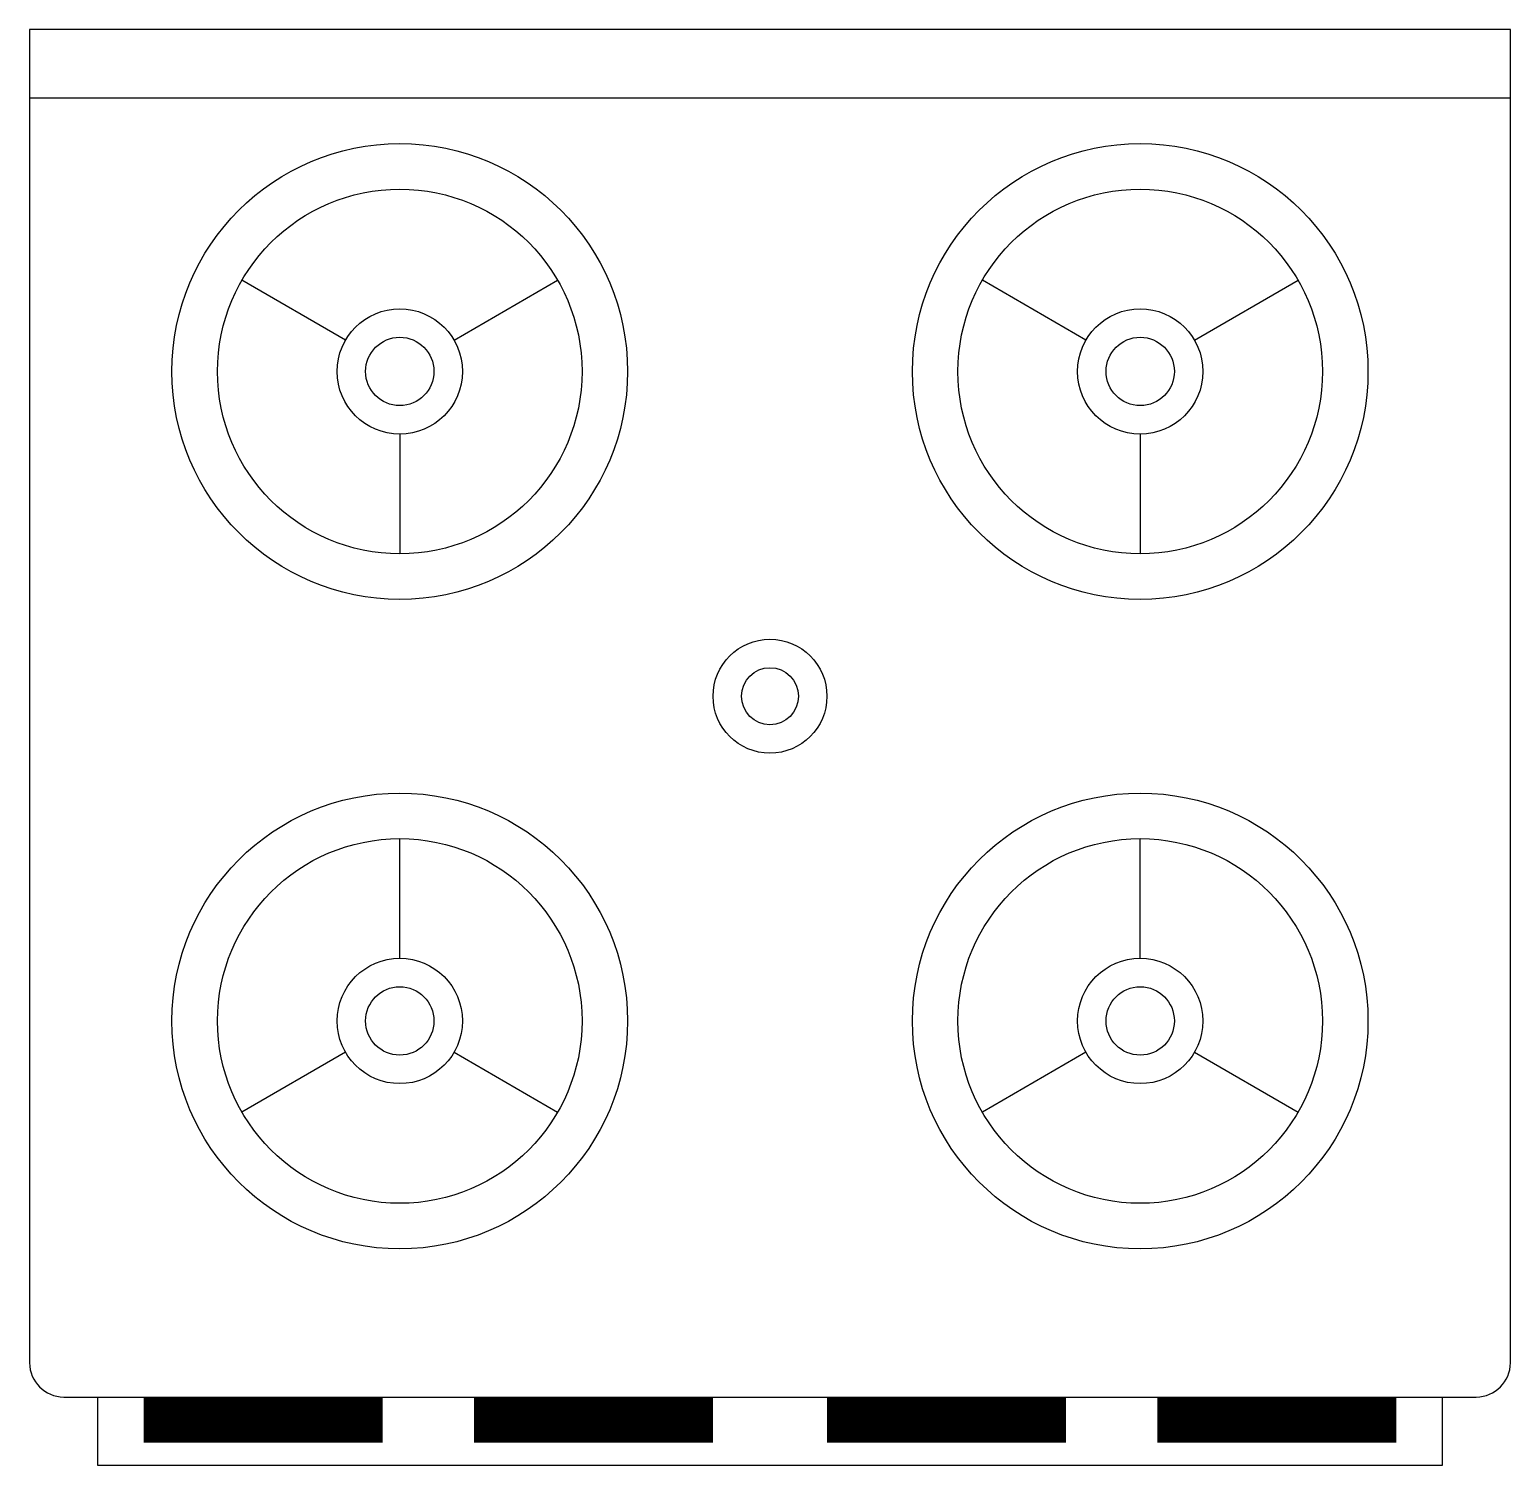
# Model space of a CAD drawing. Extents: x 1457.3 to 1522.3, y 925.8 to 988.8.
import ezdxf

# ---------------------------------------------------------------- set-up
doc = ezdxf.new("R2010")
doc.units = 0
doc.header["$MEASUREMENT"] = 0
doc.layers.get('0').update_dxf_attribs({"linetype": 'CONTINUOUS'})

msp = doc.modelspace()

# ---------------------------------------------------------------- linework, layer by layer
for p, q in [((1522.296, 988.807), (1457.296, 988.807)), ((1457.296, 988.807), (1457.296, 930.307)), ((1522.296, 930.307), (1522.296, 988.807)), ((1457.296, 985.807), (1522.296, 985.807)), ((1471.165, 975.182), (1466.618, 977.807)), ((1475.928, 975.182), (1480.474, 977.807)), ((1503.665, 975.182), (1499.118, 977.807)), ((1508.428, 975.182), (1512.974, 977.807)), ((1473.546, 971.057), (1473.546, 965.807)), ((1506.046, 971.057), (1506.046, 965.807)), ((1473.546, 948.057), (1473.546, 953.307)), ((1506.046, 948.057), (1506.046, 953.307)), ((1471.165, 943.932), (1466.618, 941.307)), ((1475.928, 943.932), (1480.474, 941.307)), ((1503.665, 943.932), (1499.118, 941.307)), ((1508.428, 943.932), (1512.974, 941.307)), ((1458.796, 928.807), (1520.796, 928.807)), ((1460.296, 925.807), (1460.296, 928.807)), ((1519.296, 928.807), (1519.296, 925.807)), ((1519.296, 925.807), (1460.296, 925.807))]:
    msp.add_line(p, q)
at = {"const_width": 2}
for points in [[(1462.296, 927.807), (1472.796, 927.807)], [(1476.796, 927.807), (1487.296, 927.807)], [(1492.296, 927.807), (1502.796, 927.807)], [(1506.796, 927.807), (1517.296, 927.807)]]:
    msp.add_lwpolyline(points, dxfattribs=at)
for centre, radius in [((1473.546, 973.807), 10), ((1506.046, 973.807), 10), ((1473.546, 973.807), 8), ((1506.046, 973.807), 8), ((1473.546, 973.807), 2.75), ((1506.046, 973.807), 2.75), ((1473.546, 973.807), 1.5), ((1506.046, 973.807), 1.5), ((1489.796, 959.557), 2.5), ((1489.796, 959.557), 1.25), ((1473.546, 945.307), 10), ((1506.046, 945.307), 10), ((1473.546, 945.307), 8), ((1506.046, 945.307), 8), ((1473.546, 945.307), 2.75), ((1506.046, 945.307), 2.75), ((1473.546, 945.307), 1.5), ((1506.046, 945.307), 1.5)]:
    msp.add_circle(centre, radius)
for centre, start, end in [((1458.796, 930.307), 180, 270), ((1520.796, 930.307), 270, 0)]:
    msp.add_arc(centre, 1.5, start, end)

doc.saveas('drawing.dxf')
